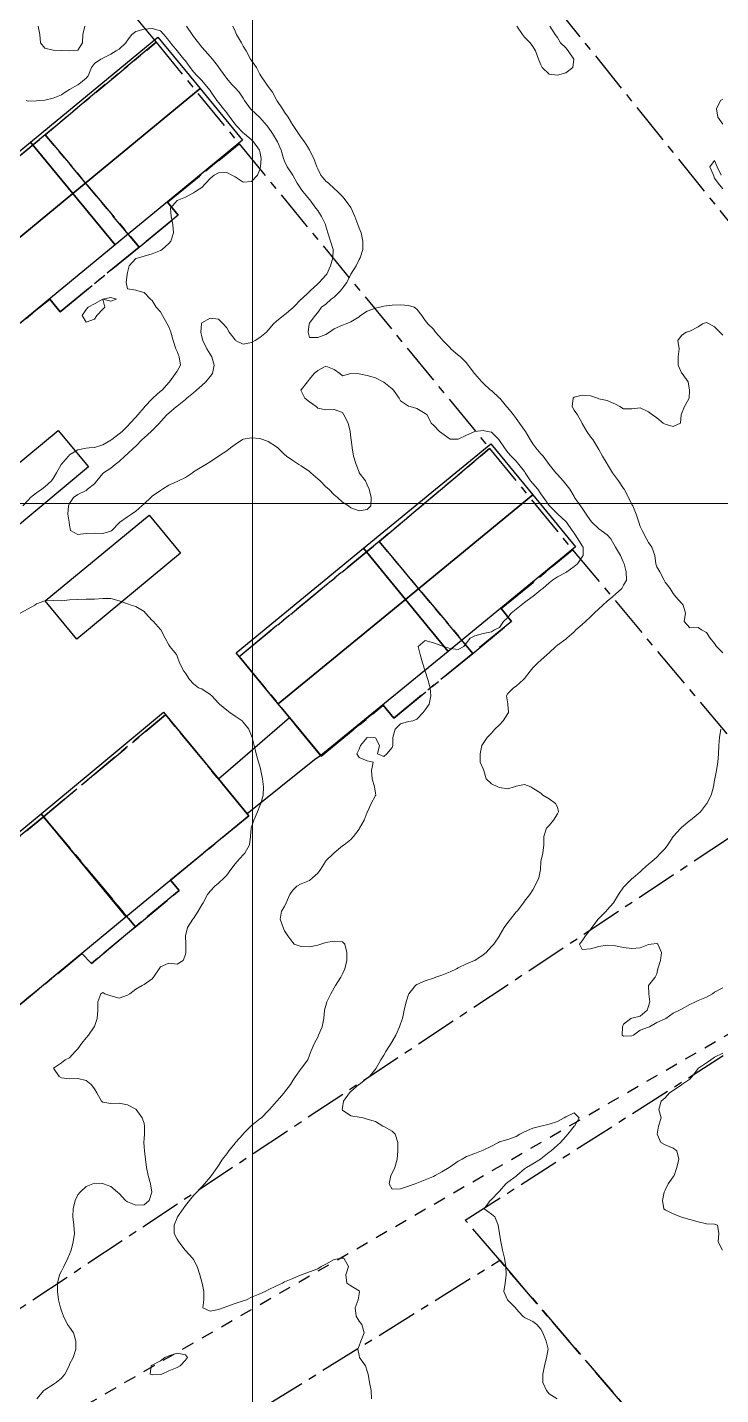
# Model space of a CAD drawing. Header units: centimetres. Extents: x 0 to 642158, y -847 to 649707.
# Drawn here: x 616853.2 to 616895.1, y 620633.5 to 620716.2 of the extents above; entities that cross this region are included whole.
import ezdxf

# ---------------------------------------------------------------- set-up
doc = ezdxf.new("R2010")
doc.units = ezdxf.units.CM
doc.header["$MEASUREMENT"] = 0
doc.linetypes.add('CENTERX2', pattern=[4, 2.5, -0.5, 0.5, -0.5])
doc.linetypes.add('JIS_02_0.7', pattern=[1.35, 0.75, -0.6])
for name, color, linetype, lineweight in [('MEV_grille', 254, 'Continuous', 9), ('WAL_parcellaire agricole', 7, 'JIS_02_0.7', 25), ('WAL_topographie 0.5', 253, 'Continuous', 20)]:
    doc.layers.add(name, color=color, linetype=linetype, lineweight=lineweight)
doc.layers.add('SPW_batiments', color=7, linetype='Continuous')
doc.layers.add('SPW_parcellaire cadastral', color=7, linetype='CENTERX2', lineweight=25, true_color=0xff0542)

# ---------------------------------------------------------------- blocks, each defined once
blk = doc.blocks.new('*U114')
at = {"layer": 'MEV_grille', "transparency": 33554687}
blk.add_lwpolyline([(-1338.461, 0), (1338.461, 0)], dxfattribs=at)
blk = doc.blocks.new('*U115')
at = {"layer": 'MEV_grille', "color": 0, "linetype": 'ByBlock', "lineweight": -2, "transparency": 16777216}
blk.add_blockref('*U114', (0, -1700), dxfattribs=at)
blk = doc.blocks.new('*U112')
at = {"layer": 'MEV_grille', "transparency": 33554687}
blk.add_lwpolyline([(0, 1825.476), (0, -1825.476)], dxfattribs=at)
blk = doc.blocks.new('*U113')
at = {"layer": 'MEV_grille', "color": 0, "linetype": 'ByBlock', "lineweight": -2, "transparency": 16777216}
blk.add_blockref('*U112', (1500, 0), dxfattribs=at)

msp = doc.modelspace()

# ---------------------------------------------------------------- linework, layer by layer
at = {"layer": 'SPW_batiments'}
for points in [[(616863.651, 620712.471), (616855.944, 620706.129), (616853.386, 620709.236), (616861.093, 620715.578), (616863.651, 620712.471)], [(616866.211, 620709.362), (616858.503, 620703.02), (616855.944, 620706.129), (616863.651, 620712.471), (616866.211, 620709.362)], [(616855.944, 620706.129), (616848.236, 620699.786), (616845.678, 620702.894), (616853.386, 620709.236), (616855.944, 620706.129)], [(616858.503, 620703.02), (616850.795, 620696.677), (616848.236, 620699.786), (616855.944, 620706.129), (616858.503, 620703.02)], [(616856.896, 620689.611), (616850.614, 620684.394), (616848.779, 620686.61), (616855.063, 620691.811), (616856.896, 620689.611)], [(616883.749, 620687.908), (616876.059, 620681.591), (616873.521, 620684.68), (616881.213, 620690.998), (616883.749, 620687.908)], [(616886.329, 620684.765), (616878.648, 620678.44), (616876.059, 620681.591), (616883.749, 620687.908), (616886.329, 620684.765)], [(616862.464, 620684.379), (616856.18, 620679.195), (616854.28, 620681.495), (616860.563, 620686.679), (616862.464, 620684.379)], [(616876.059, 620681.591), (616868.368, 620675.273), (616865.83, 620678.362), (616873.521, 620684.68), (616876.059, 620681.591)], [(616878.648, 620678.44), (616870.935, 620672.149), (616869.048, 620674.447), (616868.368, 620675.273), (616876.059, 620681.591), (616878.648, 620678.44)], [(616863.815, 620671.879), (616864.755, 620670.735), (616866.483, 620668.631), (616866.582, 620668.512), (616859.163, 620662.389), (616854.021, 620668.631), (616857.948, 620671.878), (616861.431, 620674.762), (616863.815, 620671.879)], [(616870.935, 620672.149), (616870.548, 620671.88), (616866.483, 620668.631), (616864.755, 620670.735), (616866.065, 620671.879), (616869.048, 620674.447), (616870.935, 620672.149)], [(616859.163, 620662.389), (616851.948, 620656.433), (616846.81, 620662.67), (616854.021, 620668.631), (616859.163, 620662.389)]]:
    msp.add_lwpolyline(points, dxfattribs=at)
at = {"layer": 'SPW_parcellaire cadastral'}
for points in [[(616863.751, 620818.593), (616919.509, 620750.616), (616952.061, 620710.931), (616954.268, 620708.24), (616914.726, 620681.173), (616901.612, 620697.132), (616905.361, 620700.208), (616905.996, 620699.435), (616910.804, 620703.305), (616912.326, 620704.582), (616911.691, 620705.355), (616917.199, 620709.939), (616912.182, 620716.073), (616905.158, 620710.055), (616896.655, 620703.154), (616881.566, 620721.883)], [(616836.507, 620744.823), (616860.977, 620715.277), (616854.273, 620709.682), (616845.838, 620702.699), (616850.795, 620696.676), (616854.545, 620699.752), (616855.179, 620698.979), (616859.951, 620702.894), (616862.305, 620704.825), (616861.671, 620705.598), (616865.994, 620709.144), (616881.147, 620690.713), (616874.463, 620685.094), (616866.008, 620678.134), (616870.965, 620672.112), (616874.715, 620675.188), (616875.349, 620674.415), (616880.121, 620678.329), (616882.475, 620680.261), (616881.841, 620681.034), (616886.163, 620684.58), (616898.93, 620669.35), (616849.035, 620636.244), (616767.032, 620752.837)], [(616854.273, 620709.682), (616860.977, 620715.277), (616865.994, 620709.144), (616861.671, 620705.598), (616862.305, 620704.825), (616859.951, 620702.894), (616854.273, 620709.682)], [(616854.273, 620709.682), (616859.951, 620702.894), (616855.179, 620698.979), (616854.545, 620699.752), (616850.795, 620696.676), (616845.838, 620702.699), (616854.273, 620709.682)], [(616886.163, 620684.58), (616881.841, 620681.034), (616882.475, 620680.261), (616880.121, 620678.329), (616874.463, 620685.094), (616881.147, 620690.713), (616886.163, 620684.58)], [(616880.121, 620678.329), (616875.349, 620674.415), (616874.715, 620675.188), (616870.965, 620672.112), (616866.008, 620678.134), (616874.463, 620685.094), (616880.121, 620678.329)], [(616846.942, 620662.536), (616839.719, 620656.564), (616844.734, 620650.476), (616848.95, 620653.957), (616849.473, 620653.399), (616852.447, 620655.819), (616851.949, 620656.432), (616856.488, 620660.179), (616857.077, 620659.576), (616859.726, 620661.801), (616862.367, 620663.981), (616861.851, 620664.607), (616866.582, 620668.512), (616861.551, 620674.616), (616854.175, 620668.443), (616846.942, 620662.536)], [(616854.175, 620668.443), (616861.551, 620674.616), (616866.582, 620668.512), (616861.851, 620664.607), (616862.367, 620663.981), (616859.726, 620661.801), (616854.175, 620668.443)], [(616846.942, 620662.536), (616854.175, 620668.443), (616859.726, 620661.801), (616857.077, 620659.576), (616856.488, 620660.179), (616851.949, 620656.432), (616846.942, 620662.536)], [(616919.091, 620666.134), (617020.072, 620537.549), (616988.046, 620517.478), (616881.757, 620641.63), (616879.672, 620644.065), (616917.441, 620668.139), (616919.091, 620666.134)], [(616888.276, 620584.2), (616857.473, 620626.531), (616881.757, 620641.63), (616988.046, 620517.478), (616959.467, 620495.541), (616888.276, 620584.2)]]:
    msp.add_lwpolyline(points, dxfattribs=at)
at = {"layer": 'WAL_parcellaire agricole'}
msp.add_lwpolyline([(616855.57, 620632.211), (616900.857, 620658.35), (616927.824, 620675.943), (616965.394, 620702.289), (616990.231, 620666.393), (617069.247, 620560.49), (617092.413, 620526.906), (616974.82, 620476.693), (616970.72, 620479.292), (616961.919, 620491.891), (616960.585, 620495.057), (616927.58, 620537.22), (616855.57, 620632.211)], dxfattribs=at)
at = {"layer": 'WAL_topographie 0.5'}
for points in [[(616855.75, 620714.75), (616855.75, 620714.75), (616855.75, 620714.75), (616855.25, 620714.777), (616854.75, 620714.808), (616854.25, 620714.917), (616853.983, 620715.25), (616853.953, 620715.75), (616853.84, 620716.25)], [(616862.819, 620716.25), (616863.161, 620715.75), (616863.25, 620715.623), (616863.541, 620715.25), (616863.75, 620714.982), (616863.952, 620714.75), (616864.25, 620714.421), (616864.393, 620714.25), (616864.75, 620713.785), (616864.777, 620713.75), (616865.13, 620713.25), (616865.25, 620713.079), (616865.53, 620712.75), (616865.75, 620712.519), (616866.001, 620712.25), (616866.25, 620711.888), (616866.334, 620711.75), (616866.688, 620711.25), (616866.75, 620711.188), (616867.227, 620710.75), (616867.25, 620710.728), (616867.668, 620710.25), (616867.75, 620710.148), (616868.025, 620709.75), (616868.25, 620709.358), (616868.316, 620709.25), (616868.537, 620708.75), (616868.691, 620708.25), (616868.75, 620708.089), (616868.911, 620707.75), (616869.243, 620707.25), (616869.25, 620707.238), (616869.507, 620706.75), (616869.75, 620706.395), (616869.858, 620706.25), (616870.25, 620705.777), (616870.272, 620705.75), (616870.638, 620705.25), (616870.75, 620705.1), (616870.983, 620704.75), (616871.224, 620704.25), (616871.25, 620704.154), (616871.364, 620703.75), (616871.532, 620703.25), (616871.681, 620702.75), (616871.672, 620702.25), (616871.529, 620701.75), (616871.293, 620701.25), (616871.25, 620701.192), (616870.848, 620700.75), (616870.75, 620700.669), (616870.302, 620700.25), (616870.25, 620700.209), (616869.763, 620699.75), (616869.75, 620699.736), (616869.287, 620699.25), (616869.25, 620699.213), (616868.75, 620698.796), (616868.689, 620698.75), (616868.25, 620698.407), (616868.08, 620698.25), (616867.75, 620697.872), (616867.646, 620697.75), (616867.25, 620697.431), (616866.976, 620697.25), (616866.75, 620697.131), (616866.25, 620697.028), (616865.78, 620697.25), (616865.75, 620697.277), (616865.403, 620697.75), (616865.25, 620698.004), (616865.028, 620698.25), (616864.75, 620698.524), (616864.25, 620698.6), (616863.75, 620698.31), (616863.721, 620698.25), (616863.685, 620697.75), (616863.75, 620697.473), (616863.805, 620697.25), (616864.053, 620696.75), (616864.25, 620696.409), (616864.347, 620696.25), (616864.5, 620695.75), (616864.385, 620695.25), (616864.25, 620695.074), (616863.982, 620694.75), (616863.75, 620694.533), (616863.427, 620694.25), (616863.25, 620694.084), (616862.838, 620693.75), (616862.75, 620693.679), (616862.25, 620693.276), (616862.218, 620693.25), (616861.75, 620692.849), (616861.633, 620692.75), (616861.25, 620692.325), (616861.182, 620692.25), (616860.75, 620691.812), (616860.683, 620691.75), (616860.25, 620691.36), (616860.136, 620691.25), (616859.75, 620690.851), (616859.64, 620690.75), (616859.25, 620690.387), (616859.086, 620690.25), (616858.75, 620689.933), (616858.508, 620689.75), (616858.25, 620689.515), (616857.789, 620689.25), (616857.75, 620689.207), (616857.386, 620688.75), (616857.25, 620688.572), (616856.836, 620688.25), (616856.75, 620688.167), (616856.25, 620687.925), (616855.976, 620687.75), (616855.75, 620687.382), (616855.681, 620687.25), (616855.635, 620686.75), (616855.73, 620686.25), (616855.75, 620686.083), (616855.813, 620685.75), (616856.25, 620685.517), (616856.75, 620685.571), (616857.25, 620685.586), (616857.75, 620685.571), (616858.25, 620685.71), (616858.299, 620685.75), (616858.75, 620686.216), (616858.79, 620686.25), (616859.25, 620686.575), (616859.487, 620686.75), (616859.75, 620686.927), (616860.107, 620687.25), (616860.25, 620687.36), (616860.652, 620687.75), (616860.75, 620687.824), (616861.25, 620688.179), (616861.366, 620688.25), (616861.75, 620688.501), (616862.25, 620688.712), (616862.333, 620688.75), (616862.75, 620688.966), (616863.18, 620689.25), (616863.25, 620689.298), (616863.75, 620689.607), (616863.988, 620689.75), (616864.25, 620689.917), (616864.744, 620690.25), (616864.75, 620690.254), (616865.25, 620690.564), (616865.477, 620690.75), (616865.75, 620690.954), (616866.212, 620691.25), (616866.25, 620691.27), (616866.75, 620691.361), (616867.25, 620691.319), (616867.429, 620691.25), (616867.75, 620691.139), (616868.25, 620690.814), (616868.332, 620690.75), (616868.75, 620690.356), (616868.873, 620690.25), (616869.25, 620689.994), (616869.611, 620689.75), (616869.75, 620689.673), (616870.25, 620689.321), (616870.335, 620689.25), (616870.75, 620688.888), (616870.904, 620688.75), (616871.25, 620688.398), (616871.417, 620688.25), (616871.75, 620687.913), (616871.943, 620687.75), (616872.25, 620687.463), (616872.614, 620687.25), (616872.75, 620687.135), (616873.25, 620686.952), (616873.75, 620687.03), (616873.954, 620687.25), (616873.976, 620687.75), (616873.872, 620688.25), (616873.75, 620688.523), (616873.641, 620688.75), (616873.266, 620689.25), (616873.25, 620689.279), (616873.068, 620689.75), (616872.911, 620690.25), (616872.828, 620690.75), (616872.764, 620691.25), (616872.75, 620691.35), (616872.705, 620691.75), (616872.583, 620692.25), (616872.336, 620692.75), (616872.25, 620692.897), (616871.75, 620693.064), (616871.25, 620693.054), (616870.75, 620693.157), (616870.655, 620693.25), (616870.25, 620693.541), (616869.974, 620693.75), (616869.75, 620694.199), (616869.739, 620694.25), (616869.75, 620694.268), (616870.137, 620694.75), (616870.25, 620694.898), (616870.534, 620695.25), (616870.75, 620695.44), (616871.25, 620695.696), (616871.75, 620695.481), (616872.083, 620695.25), (616872.25, 620695.1), (616872.75, 620695.25), (616872.75, 620695.25), (616872.751, 620695.25), (616873.25, 620695.238), (616873.75, 620695.125), (616874.25, 620694.985), (616874.707, 620694.75), (616874.75, 620694.725), (616875.25, 620694.317), (616875.325, 620694.25), (616875.667, 620693.75), (616875.75, 620693.602), (616876.25, 620693.266), (616876.334, 620693.25), (616876.75, 620693.137), (616877.25, 620692.821), (616877.375, 620692.75), (616877.611, 620692.25), (616877.75, 620692.118), (616878.118, 620691.75), (616878.25, 620691.641), (616878.75, 620691.287), (616879.25, 620691.281), (616879.75, 620691.523), (616880.25, 620691.75), (616880.25, 620691.75), (616880.75, 620691.794), (616881.025, 620691.75), (616881.25, 620691.704), (616881.708, 620691.25), (616881.75, 620691.204), (616882.043, 620690.75), (616882.25, 620690.48), (616882.454, 620690.25), (616882.75, 620689.944), (616882.917, 620689.75), (616883.25, 620689.316), (616883.295, 620689.25), (616883.621, 620688.75), (616883.75, 620688.595), (616884.059, 620688.25), (616884.25, 620687.978), (616884.412, 620687.75), (616884.75, 620687.263), (616884.758, 620687.25), (616885.25, 620686.762), (616885.261, 620686.75), (616885.75, 620686.303), (616885.794, 620686.25), (616886.146, 620685.75), (616886.25, 620685.599), (616886.482, 620685.25), (616886.75, 620684.819), (616886.797, 620684.75), (616886.806, 620684.25), (616886.75, 620684.157), (616886.455, 620683.75), (616886.25, 620683.576), (616885.811, 620683.25), (616885.75, 620683.209), (616885.25, 620682.952), (616884.946, 620682.75), (616884.75, 620682.589), (616884.354, 620682.25), (616884.25, 620682.165), (616883.75, 620681.772), (616883.721, 620681.75), (616883.25, 620681.394), (616883.056, 620681.25), (616882.75, 620680.997), (616882.447, 620680.75), (616882.25, 620680.505), (616881.98, 620680.25), (616881.75, 620679.891), (616881.45, 620679.75), (616881.25, 620679.635), (616880.75, 620679.521), (616880.25, 620679.386), (616879.977, 620679.25), (616879.75, 620678.972), (616879.583, 620678.75), (616879.25, 620678.559), (616878.75, 620678.625), (616878.341, 620678.75), (616878.25, 620678.777), (616877.75, 620678.959), (616877.25, 620679.1), (616876.83, 620678.75), (616876.936, 620678.25), (616877.083, 620677.75), (616877.25, 620677.25), (616877.25, 620677.25), (616877.413, 620676.75), (616877.55, 620676.25), (616877.59, 620675.75), (616877.485, 620675.25), (616877.25, 620674.912), (616877.119, 620674.75), (616876.75, 620674.342), (616876.5, 620674.25), (616876.25, 620674.198), (616875.75, 620674.073), (616875.437, 620673.75), (616875.294, 620673.25), (616875.286, 620672.75), (616875.25, 620672.631), (616874.93, 620672.25), (616874.75, 620672.089), (616874.375, 620672.25), (616874.481, 620672.75), (616874.25, 620673.224), (616873.75, 620673.239), (616873.337, 620672.75), (616873.25, 620672.536), (616873.114, 620672.25), (616873.25, 620672.036), (616873.75, 620671.833), (616874.107, 620671.75), (616874.008, 620671.25), (616874.044, 620670.75), (616874.19, 620670.25), (616874.25, 620669.875), (616874.264, 620669.75), (616874.25, 620669.731), (616873.973, 620669.25), (616873.764, 620668.75), (616873.75, 620668.725), (616873.551, 620668.25), (616873.283, 620667.75), (616873.25, 620667.704), (616872.912, 620667.25), (616872.75, 620667.081), (616872.341, 620666.75), (616872.25, 620666.682), (616871.75, 620666.267), (616871.73, 620666.25), (616871.25, 620665.774), (616871.228, 620665.75), (616870.912, 620665.25), (616870.75, 620665.037), (616870.433, 620664.75), (616870.25, 620664.594), (616869.75, 620664.383), (616869.481, 620664.25), (616869.25, 620664.012), (616869.067, 620663.75), (616868.842, 620663.25), (616868.75, 620663.013), (616868.565, 620662.75), (616868.477, 620662.25), (616868.657, 620661.75), (616868.75, 620661.558), (616868.941, 620661.25), (616869.25, 620660.844), (616869.333, 620660.75), (616869.75, 620660.603), (616870.25, 620660.589), (616870.75, 620660.69), (616870.945, 620660.75), (616871.25, 620660.837), (616871.75, 620660.931), (616872.25, 620660.882), (616872.397, 620660.75), (616872.514, 620660.25), (616872.52, 620659.75), (616872.395, 620659.25), (616872.25, 620658.95), (616872.139, 620658.75), (616871.825, 620658.25), (616871.75, 620658.103), (616871.543, 620657.75), (616871.312, 620657.25), (616871.25, 620657.028), (616871.164, 620656.75), (616871.114, 620656.25), (616871.016, 620655.75), (616870.806, 620655.25), (616870.75, 620655.118), (616870.552, 620654.75), (616870.332, 620654.25), (616870.25, 620654.04), (616870.144, 620653.75), (616869.769, 620653.25), (616869.75, 620653.229), (616869.412, 620652.75), (616869.25, 620652.494), (616869.102, 620652.25), (616868.75, 620651.795), (616868.716, 620651.75), (616868.274, 620651.25), (616868.25, 620651.225), (616867.842, 620650.75), (616867.75, 620650.658), (616867.342, 620650.25), (616867.25, 620650.178), (616866.75, 620649.788), (616866.713, 620649.75), (616866.25, 620649.267), (616866.236, 620649.25), (616865.773, 620648.75), (616865.75, 620648.722), (616865.385, 620648.25), (616865.25, 620648.067), (616865, 620647.75), (616864.75, 620647.371), (616864.665, 620647.25), (616864.324, 620646.75), (616864.25, 620646.66), (616863.905, 620646.25), (616863.75, 620646.079), (616863.444, 620645.75), (616863.25, 620645.54), (616863.002, 620645.25), (616862.75, 620644.944), (616862.613, 620644.75), (616862.271, 620644.25), (616862.25, 620644.205), (616862.062, 620643.75), (616862.072, 620643.25), (616862.25, 620642.904), (616862.358, 620642.75), (616862.733, 620642.25), (616862.75, 620642.227), (616863.186, 620641.75), (616863.25, 620641.669), (616863.471, 620641.25), (616863.616, 620640.75), (616863.75, 620640.31), (616863.771, 620640.25), (616863.859, 620639.75), (616863.867, 620639.25), (616863.806, 620638.75), (616864.25, 620638.556), (616864.75, 620638.664), (616865.036, 620638.75), (616865.25, 620638.845), (616865.75, 620639.019), (616866.25, 620639.175), (616866.446, 620639.25), (616866.75, 620639.394), (616867.25, 620639.608), (616867.575, 620639.75), (616867.75, 620639.842), (616868.25, 620640.085), (616868.614, 620640.25), (616868.75, 620640.32), (616869.25, 620640.528), (616869.75, 620640.746), (616869.761, 620640.75), (616870.25, 620640.94), (616870.75, 620641.121), (616870.964, 620641.25), (616871.25, 620641.406), (616871.75, 620641.678), (616872.163, 620641.75), (616872.25, 620641.764), (616872.33, 620641.75), (616872.605, 620641.25), (616872.446, 620640.75), (616872.513, 620640.25), (616872.75, 620640.094), (616873.25, 620639.778), (616873.271, 620639.75), (616873.25, 620639.6), (616873.194, 620639.25), (616873.022, 620638.75), (616873.086, 620638.25), (616873.25, 620637.945), (616873.413, 620637.75), (616873.559, 620637.25), (616873.358, 620636.75), (616873.25, 620636.467), (616873.172, 620636.25), (616873.25, 620635.865), (616873.283, 620635.75), (616873.635, 620635.25), (616873.75, 620634.927), (616873.811, 620634.75), (616873.887, 620634.25), (616873.974, 620633.75), (616874.009, 620633.25)], [(616856.671, 620716.25), (616856.545, 620715.75), (616856.524, 620715.25), (616856.25, 620714.79), (616855.75, 620714.75)], [(616865.609, 620716.25), (616865.75, 620715.955), (616865.842, 620715.75), (616866.133, 620715.25), (616866.25, 620715.05), (616866.419, 620714.75), (616866.697, 620714.25), (616866.75, 620714.165), (616867.04, 620713.75), (616867.25, 620713.35), (616867.31, 620713.25), (616867.648, 620712.75), (616867.75, 620712.604), (616868.024, 620712.25), (616868.25, 620711.798), (616868.275, 620711.75), (616868.617, 620711.25), (616868.75, 620711.056), (616868.958, 620710.75), (616869.25, 620710.266), (616869.26, 620710.25), (616869.596, 620709.75), (616869.75, 620709.521), (616869.945, 620709.25), (616870.25, 620708.764), (616870.258, 620708.75), (616870.514, 620708.25), (616870.694, 620707.75), (616870.75, 620707.615), (616870.946, 620707.25), (616871.25, 620706.885), (616871.407, 620706.75), (616871.75, 620706.441), (616871.956, 620706.25), (616872.25, 620705.95), (616872.415, 620705.75), (616872.75, 620705.285), (616872.769, 620705.25), (616873.003, 620704.75), (616873.183, 620704.25), (616873.25, 620704.034), (616873.369, 620703.75), (616873.484, 620703.25), (616873.472, 620702.75), (616873.315, 620702.25), (616873.25, 620702.136), (616873.073, 620701.75), (616872.75, 620701.254), (616872.748, 620701.25), (616872.504, 620700.75), (616872.25, 620700.404), (616872.133, 620700.25), (616871.75, 620699.867), (616871.573, 620699.75), (616871.25, 620699.439), (616870.985, 620699.25), (616870.75, 620698.944), (616870.596, 620698.75), (616870.25, 620698.285), (616870.226, 620698.25), (616870.179, 620697.75), (616870.25, 620697.417), (616870.75, 620697.421), (616871.25, 620697.601), (616871.47, 620697.75), (616871.75, 620697.942), (616872.25, 620698.181), (616872.481, 620698.25), (616872.75, 620698.374), (616873.25, 620698.674), (616873.345, 620698.75), (616873.75, 620699.023), (616874.25, 620699.206), (616874.512, 620699.25), (616874.75, 620699.328), (616875.25, 620699.382), (616875.75, 620699.406), (616876.25, 620699.369), (616876.576, 620699.25), (616876.75, 620699.132), (616877.046, 620698.75), (616877.25, 620698.46), (616877.405, 620698.25), (616877.75, 620697.935), (616877.879, 620697.75), (616878.25, 620697.328), (616878.309, 620697.25), (616878.75, 620696.797), (616878.8, 620696.75), (616879.25, 620696.366), (616879.38, 620696.25), (616879.75, 620695.899), (616879.852, 620695.75), (616880.23, 620695.25), (616880.25, 620695.227), (616880.673, 620694.75), (616880.75, 620694.668), (616881.195, 620694.25), (616881.25, 620694.217), (616881.75, 620693.766), (616881.762, 620693.75), (616882.168, 620693.25), (616882.25, 620693.165), (616882.595, 620692.75), (616882.75, 620692.536), (616882.96, 620692.25), (616883.25, 620691.832), (616883.307, 620691.75), (616883.59, 620691.25), (616883.75, 620690.998), (616883.945, 620690.75), (616884.25, 620690.399), (616884.373, 620690.25), (616884.747, 620689.75), (616884.75, 620689.746), (616885.154, 620689.25), (616885.25, 620689.148), (616885.602, 620688.75), (616885.75, 620688.562), (616885.993, 620688.25), (616886.25, 620687.804), (616886.287, 620687.75), (616886.645, 620687.25), (616886.75, 620687.11), (616886.991, 620686.75), (616887.25, 620686.352), (616887.329, 620686.25), (616887.75, 620685.855), (616887.895, 620685.75), (616888.25, 620685.497), (616888.465, 620685.25), (616888.75, 620684.758), (616888.754, 620684.75), (616889.053, 620684.25), (616889.25, 620683.815), (616889.28, 620683.75), (616889.404, 620683.25), (616889.413, 620682.75), (616889.25, 620682.441), (616889.13, 620682.25), (616888.75, 620681.91), (616888.567, 620681.75), (616888.25, 620681.477), (616887.987, 620681.25), (616887.75, 620681.025), (616887.469, 620680.75), (616887.25, 620680.531), (616886.952, 620680.25), (616886.75, 620680.064), (616886.365, 620679.75), (616886.25, 620679.638), (616885.807, 620679.25), (616885.75, 620679.194), (616885.25, 620678.826), (616885.142, 620678.75), (616884.75, 620678.353), (616884.627, 620678.25), (616884.25, 620677.907), (616884.053, 620677.75), (616883.75, 620677.458), (616883.59, 620677.25), (616883.25, 620676.802), (616883.198, 620676.75), (616882.75, 620676.349), (616882.592, 620676.25), (616882.25, 620675.908), (616882.164, 620675.75), (616882.25, 620675.266), (616882.254, 620675.25), (616882.285, 620674.75), (616882.25, 620674.687), (616881.964, 620674.25), (616881.75, 620674.003), (616881.457, 620673.75), (616881.25, 620673.504), (616881, 620673.25), (616880.75, 620672.878), (616880.68, 620672.75), (616880.568, 620672.25), (616880.583, 620671.75), (616880.75, 620671.35), (616880.788, 620671.25), (616880.94, 620670.75), (616881.25, 620670.429), (616881.635, 620670.25), (616881.75, 620670.223), (616882.25, 620670.14), (616882.625, 620670.25), (616882.75, 620670.293), (616883.25, 620670.393), (616883.635, 620670.25), (616883.75, 620670.171), (616884.25, 620669.875), (616884.368, 620669.75), (616884.75, 620669.533), (616885.136, 620669.25), (616885.25, 620669.022), (616885.307, 620668.75), (616885.25, 620668.625), (616885.013, 620668.25), (616884.75, 620667.917), (616884.594, 620667.75), (616884.429, 620667.25), (616884.424, 620666.75), (616884.359, 620666.25), (616884.25, 620665.75), (616884.25, 620665.75), (616884.214, 620665.25), (616884.122, 620664.75), (616883.878, 620664.25), (616883.75, 620664.03), (616883.579, 620663.75), (616883.25, 620663.341), (616883.189, 620663.25), (616882.801, 620662.75), (616882.75, 620662.692), (616882.412, 620662.25), (616882.25, 620662.064), (616882.032, 620661.75), (616881.75, 620661.27), (616881.737, 620661.25), (616881.394, 620660.75), (616881.25, 620660.598), (616880.939, 620660.25), (616880.75, 620660.095), (616880.25, 620659.763), (616880.225, 620659.75), (616879.75, 620659.549), (616879.25, 620659.317), (616879.133, 620659.25), (616878.75, 620659.063), (616878.25, 620658.861), (616877.89, 620658.75), (616877.75, 620658.699), (616877.25, 620658.533), (616876.75, 620658.315), (616876.66, 620658.25), (616876.265, 620657.75), (616876.25, 620657.71), (616876.095, 620657.25), (616875.97, 620656.75), (616875.869, 620656.25), (616875.75, 620655.924), (616875.695, 620655.75), (616875.469, 620655.25), (616875.25, 620654.85), (616875.185, 620654.75), (616874.869, 620654.25), (616874.75, 620654.037), (616874.571, 620653.75), (616874.288, 620653.25), (616874.25, 620653.193), (616873.875, 620652.75), (616873.75, 620652.645), (616873.25, 620652.26), (616873.239, 620652.25), (616872.75, 620651.827), (616872.663, 620651.75), (616872.303, 620651.25), (616872.25, 620650.85), (616872.234, 620650.75), (616872.25, 620650.713), (616872.75, 620650.368), (616873.25, 620650.292), (616873.5, 620650.25), (616873.75, 620650.169), (616874.25, 620650.019), (616874.687, 620649.75), (616874.75, 620649.718), (616875.25, 620649.442), (616875.442, 620649.25), (616875.591, 620648.75), (616875.598, 620648.25), (616875.546, 620647.75), (616875.409, 620647.25), (616875.25, 620646.9), (616875.171, 620646.75), (616875.074, 620646.25), (616875.25, 620645.941), (616875.75, 620645.951), (616876.25, 620646.119), (616876.639, 620646.25), (616876.75, 620646.299), (616877.25, 620646.494), (616877.75, 620646.692), (616877.851, 620646.75), (616878.25, 620646.985), (616878.709, 620647.25), (616878.75, 620647.278), (616879.25, 620647.619), (616879.477, 620647.75), (616879.75, 620647.903), (616880.25, 620648.089), (616880.656, 620648.25), (616880.75, 620648.293), (616881.25, 620648.525), (616881.672, 620648.75), (616881.75, 620648.791), (616882.25, 620648.932), (616882.75, 620649.125), (616882.963, 620649.25), (616883.25, 620649.399), (616883.75, 620649.613), (616884.25, 620649.75), (616884.25, 620649.75), (616884.75, 620649.867), (616885.25, 620650.023), (616885.653, 620650.25), (616885.75, 620650.3), (616886.25, 620650.553), (616886.562, 620650.25), (616886.268, 620649.75), (616886.25, 620649.731), (616885.882, 620649.25), (616885.75, 620649.123), (616885.431, 620648.75), (616885.25, 620648.599), (616884.862, 620648.25), (616884.75, 620648.171), (616884.25, 620647.77), (616884.226, 620647.75), (616883.75, 620647.463), (616883.383, 620647.25), (616883.25, 620647.155), (616882.781, 620646.75), (616882.75, 620646.72), (616882.25, 620646.35), (616882.132, 620646.25), (616881.75, 620645.819), (616881.679, 620645.75), (616881.25, 620645.301), (616881.171, 620645.25), (616880.808, 620644.75), (616881.25, 620644.421), (616881.464, 620644.25), (616881.671, 620643.75), (616881.75, 620643.25), (616881.75, 620643.25), (616881.82, 620642.75), (616881.933, 620642.25), (616882.054, 620641.75), (616882.132, 620641.25), (616882.148, 620640.75), (616882.088, 620640.25), (616882.014, 620639.75), (616882.224, 620639.25), (616882.25, 620639.226), (616882.705, 620638.75), (616882.75, 620638.687), (616883.15, 620638.25), (616883.25, 620638.172), (616883.75, 620637.937), (616884.007, 620637.75), (616884.25, 620637.476), (616884.363, 620637.25), (616884.574, 620636.75), (616884.68, 620636.25), (616884.593, 620635.75), (616884.462, 620635.25), (616884.357, 620634.75), (616884.355, 620634.25), (616884.579, 620633.75), (616884.75, 620633.553), (616885.226, 620633.25)], [(616886.168, 620713.75), (616885.75, 620713.436), (616885.25, 620713.294), (616884.75, 620713.347), (616884.322, 620713.75), (616884.25, 620713.908), (616884.097, 620714.25), (616883.923, 620714.75), (616883.75, 620715.021), (616883.593, 620715.25), (616883.25, 620715.587), (616883.125, 620715.75), (616882.8, 620716.25)], [(616884.785, 620716.25), (616885.117, 620715.75), (616885.25, 620715.568), (616885.428, 620715.25), (616885.75, 620714.948), (616885.901, 620714.75), (616886.234, 620714.25), (616886.168, 620713.75)], [(616853.113, 620711.75), (616853.25, 620711.715), (616853.75, 620711.728), (616853.917, 620711.75), (616854.25, 620711.777), (616854.75, 620711.886), (616855.25, 620712.092), (616855.486, 620712.25), (616855.75, 620712.413), (616856.25, 620712.712), (616856.311, 620712.75), (616856.75, 620713.102), (616856.869, 620713.25), (616857.079, 620713.75), (616857.25, 620713.985), (616857.647, 620714.25), (616857.75, 620714.305), (616858.25, 620714.566), (616858.572, 620714.75), (616858.75, 620714.861), (616859.156, 620715.25), (616859.25, 620715.412), (616859.52, 620715.75), (616859.75, 620715.924), (616860.25, 620716.068), (616860.75, 620716.116), (616861.25, 620715.959), (616861.452, 620715.75), (616861.75, 620715.391), (616861.842, 620715.25), (616862.25, 620714.755), (616862.253, 620714.75), (616862.666, 620714.25), (616862.75, 620714.149), (616863.046, 620713.75), (616863.25, 620713.486), (616863.461, 620713.25), (616863.75, 620712.958), (616863.922, 620712.75), (616864.25, 620712.357), (616864.317, 620712.25), (616864.652, 620711.75), (616864.75, 620711.633), (616865.056, 620711.25), (616865.25, 620711.013), (616865.435, 620710.75), (616865.75, 620710.332), (616865.819, 620710.25), (616866.25, 620709.801), (616866.3, 620709.75), (616866.75, 620709.368), (616866.863, 620709.25), (616867.228, 620708.75), (616867.25, 620708.673), (616867.329, 620708.25), (616867.291, 620707.75), (616867.25, 620707.583), (616867.102, 620707.25), (616866.75, 620706.852), (616866.25, 620706.817), (616865.75, 620707.146), (616865.554, 620707.25), (616865.25, 620707.399), (616864.75, 620707.384), (616864.5, 620707.25), (616864.25, 620707.03), (616863.981, 620706.75), (616863.75, 620706.495), (616863.354, 620706.25), (616863.25, 620706.175), (616862.75, 620705.909), (616862.361, 620705.75), (616862.25, 620705.713), (616861.847, 620705.25), (616861.89, 620704.75), (616861.99, 620704.25), (616862.026, 620703.75), (616861.873, 620703.25), (616861.75, 620703.102), (616861.348, 620702.75), (616861.25, 620702.686), (616860.75, 620702.476), (616860.25, 620702.35), (616859.917, 620702.25), (616859.75, 620702.196), (616859.348, 620701.75), (616859.25, 620701.365), (616859.221, 620701.25), (616859.175, 620700.75), (616859.25, 620700.375), (616859.75, 620700.296), (616859.875, 620700.25), (616860.25, 620700.143), (616860.643, 620699.75), (616860.75, 620699.664), (616860.984, 620699.25), (616861.25, 620698.984), (616861.36, 620698.75), (616861.651, 620698.25), (616861.75, 620698.072), (616861.872, 620697.75), (616862.003, 620697.25), (616862.175, 620696.75), (616862.25, 620696.577), (616862.379, 620696.25), (616862.448, 620695.75), (616862.25, 620695.385), (616862.158, 620695.25), (616861.788, 620694.75), (616861.75, 620694.709), (616861.345, 620694.25), (616861.25, 620694.177), (616860.785, 620693.75), (616860.75, 620693.724), (616860.296, 620693.25), (616860.25, 620693.192), (616859.882, 620692.75), (616859.75, 620692.604), (616859.42, 620692.25), (616859.25, 620692.073), (616858.93, 620691.75), (616858.75, 620691.604), (616858.295, 620691.25), (616858.25, 620691.218), (616857.75, 620690.93), (616857.25, 620690.784), (616856.932, 620690.75), (616856.75, 620690.736), (616856.25, 620690.639), (616855.75, 620690.33), (616855.673, 620690.25), (616855.25, 620689.775), (616855.235, 620689.75), (616854.966, 620689.25), (616854.75, 620688.904), (616854.664, 620688.75), (616854.25, 620688.398), (616854.069, 620688.25), (616853.75, 620688.035), (616853.394, 620687.75), (616853.25, 620687.599), (616852.919, 620687.25)], [(616895.25, 620711.828), (616895.111, 620711.75), (616894.863, 620711.25), (616894.938, 620710.75), (616895.25, 620710.315)], [(616895.15, 620707.25), (616894.9, 620707.75), (616894.75, 620708.125), (616894.45, 620707.75), (616894.679, 620707.25), (616894.75, 620707.068), (616894.969, 620706.75), (616895.25, 620706.404)], [(616857.25, 620698.536), (616857.4, 620698.75), (616857.75, 620699.139), (616857.875, 620699.25), (616857.75, 620699.75), (616857.25, 620699.458), (616856.865, 620699.25), (616856.75, 620699.114), (616856.5, 620698.75), (616856.75, 620698.35), (616857.25, 620698.536)], [(616858.25, 620699.625), (616858.583, 620699.75), (616858.25, 620699.85), (616857.75, 620699.75), (616858.25, 620699.625)], [(616895.25, 620697.558), (616895.058, 620697.75), (616894.75, 620698.064), (616894.426, 620698.25), (616894.25, 620698.337), (616894.01, 620698.25), (616893.75, 620698.074), (616893.25, 620697.807), (616893.036, 620697.75), (616892.75, 620697.54), (616892.53, 620697.25), (616892.607, 620696.75), (616892.54, 620696.25), (616892.554, 620695.75), (616892.75, 620695.292), (616892.796, 620695.25), (616893.145, 620694.75), (616893.23, 620694.25), (616893.208, 620693.75), (616892.937, 620693.25), (616892.75, 620692.8), (616892.719, 620692.75), (616892.679, 620692.25), (616892.25, 620692.05), (616891.75, 620692.182), (616891.643, 620692.25), (616891.25, 620692.573), (616891, 620692.75), (616890.75, 620692.937), (616890.25, 620693.173), (616889.75, 620693.107), (616889.25, 620693.107), (616889.028, 620693.25), (616888.75, 620693.397), (616888.25, 620693.625), (616887.75, 620693.717), (616887.667, 620693.75), (616887.25, 620693.897), (616886.75, 620693.94), (616886.25, 620693.813), (616886.194, 620693.75), (616886.135, 620693.25), (616886.25, 620693.036), (616886.45, 620692.75), (616886.737, 620692.25), (616886.75, 620692.226), (616887.032, 620691.75), (616887.25, 620691.42), (616887.393, 620691.25), (616887.691, 620690.75), (616887.75, 620690.652), (616887.97, 620690.25), (616888.25, 620689.789), (616888.275, 620689.75), (616888.583, 620689.25), (616888.75, 620689.01), (616888.933, 620688.75), (616889.25, 620688.291), (616889.283, 620688.25), (616889.538, 620687.75), (616889.75, 620687.327), (616889.806, 620687.25), (616890.007, 620686.75), (616890.159, 620686.25), (616890.25, 620686), (616890.368, 620685.75), (616890.631, 620685.25), (616890.75, 620685.024), (616890.957, 620684.75), (616891.133, 620684.25), (616891.199, 620683.75), (616891.25, 620683.554), (616891.439, 620683.25), (616891.695, 620682.75), (616891.75, 620682.637), (616892.066, 620682.25), (616892.25, 620681.946), (616892.411, 620681.75), (616892.75, 620681.37), (616892.847, 620681.25), (616892.993, 620680.75), (616892.91, 620680.25), (616893.25, 620679.88), (616893.75, 620679.898), (616893.96, 620679.75), (616894.25, 620679.583), (616894.484, 620679.25), (616894.75, 620678.914), (616894.861, 620678.75), (616895.25, 620678.365)], [(616852.762, 620680.75), (616853.25, 620681.025), (616853.638, 620681.25), (616853.75, 620681.313), (616854.25, 620681.505), (616854.75, 620681.533), (616855.25, 620681.512), (616855.75, 620681.556), (616856.25, 620681.593), (616856.75, 620681.601), (616857.25, 620681.602), (616857.75, 620681.643), (616858.25, 620681.646), (616858.75, 620681.511), (616859.25, 620681.329), (616859.471, 620681.25), (616859.75, 620681.165), (616860.25, 620680.866), (616860.347, 620680.75), (616860.75, 620680.319), (616860.813, 620680.25), (616861.25, 620679.763), (616861.262, 620679.75), (616861.535, 620679.25), (616861.75, 620678.837), (616861.816, 620678.75), (616862.215, 620678.25), (616862.25, 620678.159), (616862.398, 620677.75), (616862.654, 620677.25), (616862.75, 620677.128), (616863, 620676.75), (616863.25, 620676.483), (616863.55, 620676.25), (616863.75, 620676.176), (616864.25, 620675.832), (616864.344, 620675.75), (616864.75, 620675.308), (616864.807, 620675.25), (616865.25, 620674.887), (616865.432, 620674.75), (616865.75, 620674.527), (616866.177, 620674.25), (616866.25, 620674.162), (616866.578, 620673.75), (616866.75, 620673.35), (616866.782, 620673.25), (616866.904, 620672.75), (616867.028, 620672.25), (616867.176, 620671.75), (616867.25, 620671.5), (616867.312, 620671.25), (616867.408, 620670.75), (616867.473, 620670.25), (616867.453, 620669.75), (616867.316, 620669.25), (616867.25, 620669.102), (616867.104, 620668.75), (616866.89, 620668.25), (616866.75, 620667.823), (616866.725, 620667.75), (616866.677, 620667.25), (616866.628, 620666.75), (616866.335, 620666.25), (616866.25, 620666.142), (616865.886, 620665.75), (616865.75, 620665.606), (616865.497, 620665.25), (616865.25, 620664.923), (616865.102, 620664.75), (616864.75, 620664.433), (616864.533, 620664.25), (616864.25, 620663.946), (616864.088, 620663.75), (616863.833, 620663.25), (616863.75, 620663.115), (616863.532, 620662.75), (616863.25, 620662.296), (616863.207, 620662.25), (616862.87, 620661.75), (616862.75, 620661.25), (616862.779, 620660.75), (616862.774, 620660.25), (616862.75, 620660.118), (616862.618, 620659.75), (616862.25, 620659.545), (616861.75, 620659.592), (616861.25, 620659.382), (616861.162, 620659.25), (616860.831, 620658.75), (616860.75, 620658.657), (616860.25, 620658.31), (616860.146, 620658.25), (616859.75, 620658.025), (616859.391, 620657.75), (616859.25, 620657.664), (616858.75, 620657.474), (616858.25, 620657.613), (616857.883, 620657.75), (616857.75, 620657.827), (616857.645, 620657.75), (616857.448, 620657.25), (616857.448, 620656.75), (616857.423, 620656.25), (616857.25, 620655.776), (616857.239, 620655.75), (616856.89, 620655.25), (616856.75, 620655.076), (616856.482, 620654.75), (616856.25, 620654.425), (616856.091, 620654.25), (616855.75, 620653.875), (616855.472, 620653.75), (616855.25, 620653.576), (616854.781, 620653.25), (616855.125, 620652.75), (616855.25, 620652.669), (616855.75, 620652.609), (616856.25, 620652.621), (616856.75, 620652.51), (616857.046, 620652.25), (616857.25, 620652), (616857.391, 620651.75), (616857.681, 620651.25), (616857.75, 620651.196), (616858.25, 620651.104), (616858.75, 620651.128), (616859.25, 620651.023), (616859.75, 620650.764), (616859.77, 620650.75), (616860.129, 620650.25), (616860.25, 620649.9), (616860.283, 620649.75), (616860.27, 620649.25), (616860.25, 620649), (616860.23, 620648.75), (616860.25, 620648.5), (616860.268, 620648.25), (616860.343, 620647.75), (616860.407, 620647.25), (616860.497, 620646.75), (616860.641, 620646.25), (616860.722, 620645.75), (616860.558, 620645.25), (616860.25, 620644.993), (616859.75, 620644.96), (616859.25, 620645.168), (616859.125, 620645.25), (616858.75, 620645.664), (616858.638, 620645.75), (616858.25, 620646.086), (616857.792, 620646.25), (616857.75, 620646.264), (616857.25, 620646.285), (616857.15, 620646.25), (616856.75, 620646.091), (616856.379, 620645.75), (616856.25, 620645.594), (616856.091, 620645.25), (616855.969, 620644.75), (616855.938, 620644.25), (616856.013, 620643.75), (616856.042, 620643.25), (616855.964, 620642.75), (616855.837, 620642.25), (616855.75, 620642), (616855.647, 620641.75), (616855.392, 620641.25), (616855.25, 620640.972), (616855.148, 620640.75), (616855.027, 620640.25), (616855.008, 620639.75), (616855.068, 620639.25), (616855.203, 620638.75), (616855.25, 620638.573), (616855.384, 620638.25), (616855.621, 620637.75), (616855.75, 620637.583), (616855.975, 620637.25), (616856.13, 620636.75), (616856.12, 620636.25), (616855.963, 620635.75), (616855.75, 620635.35), (616855.714, 620635.25), (616855.451, 620634.75), (616855.25, 620634.506), (616854.944, 620634.25), (616854.75, 620634.121), (616854.25, 620633.8), (616854.19, 620633.75), (616853.762, 620633.25)], [(616895.122, 620673.75), (616895.043, 620673.25), (616895.007, 620672.75), (616894.993, 620672.25), (616894.953, 620671.75), (616894.856, 620671.25), (616894.765, 620670.75), (616894.75, 620670.679), (616894.673, 620670.25), (616894.538, 620669.75), (616894.272, 620669.25), (616894.25, 620669.225), (616893.886, 620668.75), (616893.75, 620668.62), (616893.288, 620668.25), (616893.25, 620668.218), (616892.75, 620667.803), (616892.699, 620667.75), (616892.25, 620667.25), (616892.25, 620667.25), (616891.919, 620666.75), (616891.75, 620666.527), (616891.478, 620666.25), (616891.25, 620666.005), (616890.956, 620665.75), (616890.75, 620665.577), (616890.383, 620665.25), (616890.25, 620665.117), (616889.821, 620664.75), (616889.75, 620664.685), (616889.306, 620664.25), (616889.25, 620664.187), (616888.943, 620663.75), (616888.75, 620663.453), (616888.64, 620663.25), (616888.25, 620662.823), (616888.183, 620662.75), (616887.75, 620662.304), (616887.703, 620662.25), (616887.316, 620661.75), (616887.25, 620661.633), (616886.939, 620661.25), (616886.75, 620660.946), (616886.577, 620660.75), (616886.75, 620660.428), (616887.25, 620660.457), (616887.75, 620660.605), (616888.25, 620660.681), (616888.75, 620660.65), (616889.25, 620660.536), (616889.75, 620660.486), (616890.25, 620660.517), (616890.75, 620660.717), (616890.917, 620660.75), (616891.25, 620660.79), (616891.317, 620660.75), (616891.528, 620660.25), (616891.472, 620659.75), (616891.322, 620659.25), (616891.25, 620658.95), (616891.15, 620658.75), (616890.75, 620658.25), (616890.771, 620657.75), (616890.828, 620657.25), (616890.75, 620657), (616890.672, 620656.75), (616890.25, 620656.395), (616889.75, 620656.275), (616889.687, 620656.25), (616889.25, 620655.9), (616889.182, 620655.75), (616889.153, 620655.25), (616889.25, 620655.185), (616889.75, 620655.205), (616889.844, 620655.25), (616890.25, 620655.541), (616890.75, 620655.721), (616890.821, 620655.75), (616891.25, 620656.016), (616891.75, 620656.227), (616891.791, 620656.25), (616892.25, 620656.565), (616892.634, 620656.75), (616892.75, 620656.811), (616893.25, 620657.089), (616893.589, 620657.25), (616893.75, 620657.335), (616894.25, 620657.548), (616894.614, 620657.75), (616894.75, 620657.837), (616895.25, 620658.107)], [(616895.25, 620654.164), (616894.75, 620653.906), (616894.513, 620653.75), (616894.25, 620653.575), (616893.77, 620653.25), (616893.75, 620653.223), (616893.395, 620652.75), (616893.25, 620652.574), (616892.775, 620652.25), (616892.75, 620652.23), (616892.25, 620651.89), (616892.02, 620651.75), (616891.75, 620651.452), (616891.51, 620651.25), (616891.368, 620650.75), (616891.521, 620650.25), (616891.361, 620649.75), (616891.269, 620649.25), (616891.5, 620648.75), (616891.75, 620648.602), (616892.25, 620648.417), (616892.462, 620648.25), (616892.588, 620647.75), (616892.474, 620647.25), (616892.307, 620646.75), (616892.25, 620646.667), (616891.945, 620646.25), (616891.75, 620645.869), (616891.705, 620645.75), (616891.596, 620645.25), (616891.686, 620644.75), (616891.75, 620644.679), (616892.25, 620644.448), (616892.697, 620644.25), (616892.75, 620644.232), (616893.25, 620644.093), (616893.75, 620643.95), (616894.25, 620643.833), (616894.75, 620643.813), (616894.917, 620643.75), (616895, 620643.25), (616894.957, 620642.75), (616895.231, 620642.25)], [(616861.332, 620634.75), (616861.25, 620634.72), (616860.75, 620634.703), (616860.621, 620634.75), (616860.671, 620635.25), (616860.75, 620635.291), (616861.25, 620635.549), (616861.502, 620635.75), (616861.75, 620635.86), (616862.25, 620636.022), (616862.75, 620635.917), (616862.885, 620635.75), (616862.75, 620635.598), (616862.443, 620635.25), (616862.25, 620635.141), (616861.75, 620634.938), (616861.332, 620634.75)]]:
    msp.add_lwpolyline(points, dxfattribs=at)

# ---------------------------------------------------------------- block references
at = {"layer": 'MEV_grille', "transparency": 33554687}
for name, p in [('*U113', (615366.814, 620593.644)), ('*U115', (616669.481, 622387.381))]:
    msp.add_blockref(name, p, dxfattribs=at)

doc.saveas('drawing.dxf')
